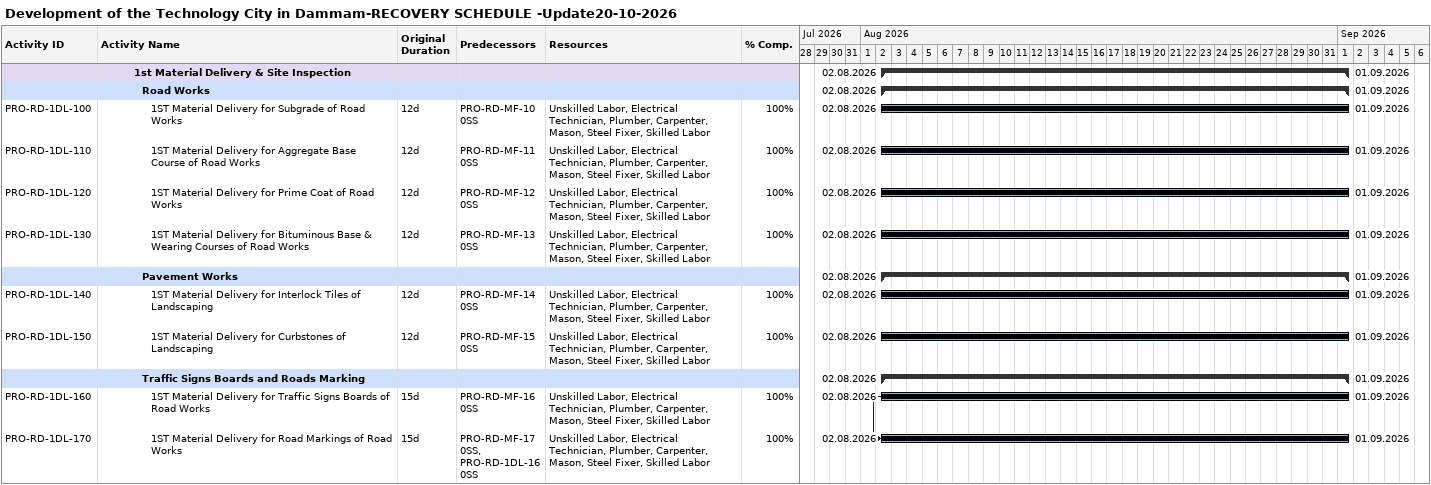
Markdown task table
Development of the Technology City in Dammam-RECOVERY SCHEDULE -Update20-10-2026

| ID | Level | Task | Original duration | Start | Finish | Predecessors | Resources | % complete |
|---|---|---|---|---|---|---|---|---|
|  | 5 | **1st Material Delivery & Site Inspection** |  | 2026-08-02 | 2026-09-01 |  |  |  |
|  | 6 | **Road Works** |  | 2026-08-02 | 2026-09-01 |  |  |  |
| PRO-RD-1DL-100 | 7 | 1ST Material Delivery for Subgrade of Road Works | 12d | 2026-08-02 | 2026-09-01 | PRO-RD-MF-100SS | Unskilled Labor, Electrical Technician, Plumber, Carpenter, Mason, Steel Fixer, Skilled Labor | 100 |
| PRO-RD-1DL-110 | 7 | 1ST Material Delivery for Aggregate Base Course of Road Works | 12d | 2026-08-02 | 2026-09-01 | PRO-RD-MF-110SS | Unskilled Labor, Electrical Technician, Plumber, Carpenter, Mason, Steel Fixer, Skilled Labor | 100 |
| PRO-RD-1DL-120 | 7 | 1ST Material Delivery for Prime Coat of Road Works | 12d | 2026-08-02 | 2026-09-01 | PRO-RD-MF-120SS | Unskilled Labor, Electrical Technician, Plumber, Carpenter, Mason, Steel Fixer, Skilled Labor | 100 |
| PRO-RD-1DL-130 | 7 | 1ST Material Delivery for Bituminous Base & Wearing Courses of Road Works | 12d | 2026-08-02 | 2026-09-01 | PRO-RD-MF-130SS | Unskilled Labor, Electrical Technician, Plumber, Carpenter, Mason, Steel Fixer, Skilled Labor | 100 |
|  | 6 | **Pavement Works** |  | 2026-08-02 | 2026-09-01 |  |  |  |
| PRO-RD-1DL-140 | 7 | 1ST Material Delivery for Interlock Tiles of Landscaping | 12d | 2026-08-02 | 2026-09-01 | PRO-RD-MF-140SS | Unskilled Labor, Electrical Technician, Plumber, Carpenter, Mason, Steel Fixer, Skilled Labor | 100 |
| PRO-RD-1DL-150 | 7 | 1ST Material Delivery for Curbstones of Landscaping | 12d | 2026-08-02 | 2026-09-01 | PRO-RD-MF-150SS | Unskilled Labor, Electrical Technician, Plumber, Carpenter, Mason, Steel Fixer, Skilled Labor | 100 |
|  | 6 | **Traffic Signs Boards and Roads Marking** |  | 2026-08-02 | 2026-09-01 |  |  |  |
| PRO-RD-1DL-160 | 7 | 1ST Material Delivery for Traffic Signs Boards of Road Works | 15d | 2026-08-02 | 2026-09-01 | PRO-RD-MF-160SS | Unskilled Labor, Electrical Technician, Plumber, Carpenter, Mason, Steel Fixer, Skilled Labor | 100 |
| PRO-RD-1DL-170 | 7 | 1ST Material Delivery for Road Markings of Road Works | 15d | 2026-08-02 | 2026-09-01 | PRO-RD-MF-170SS, PRO-RD-1DL-160SS | Unskilled Labor, Electrical Technician, Plumber, Carpenter, Mason, Steel Fixer, Skilled Labor | 100 |
